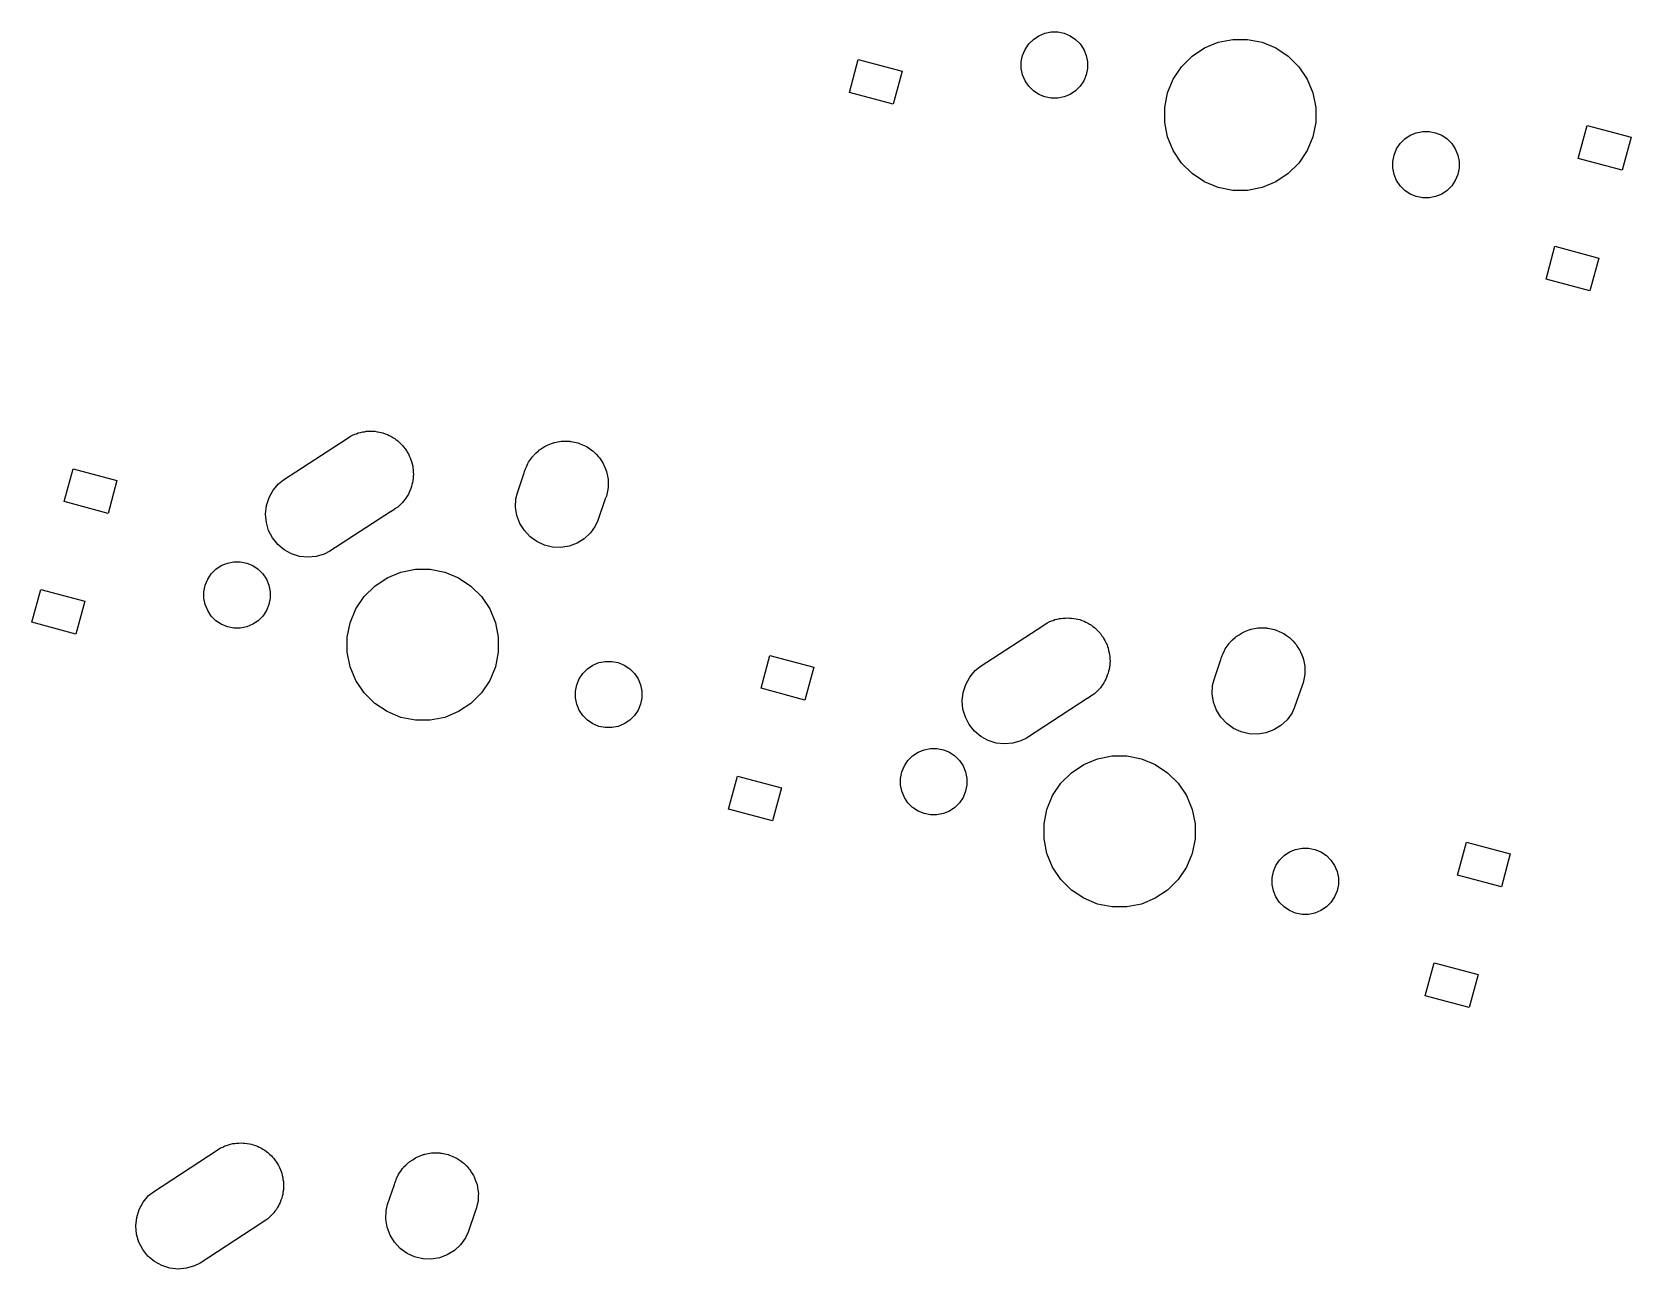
# Model space of a CAD drawing. Extents: x -26.1 to -7.5, y -7.6 to -2.3.
# Drawn here: x -16.996 to -15.333, y -6.092 to -4.806 of the extents above; entities that cross this region are included whole.
import ezdxf

# ---------------------------------------------------------------- set-up
doc = ezdxf.new("R2010")
doc.units = 0
doc.header["$MEASUREMENT"] = 0
doc.layers.add('BLACK', color=7, linetype='CONTINUOUS')

msp = doc.modelspace()

# ---------------------------------------------------------------- linework, layer by layer
at = {"layer": 'BLACK', "linetype": 'CONTINUOUS'}
for p, q in [((-15.963, -4.82395), (-15.9592, -4.8183)), ((-15.9592, -4.8183), (-15.9544, -4.81351)), ((-15.9544, -4.81351), (-15.9488, -4.80974)), ((-15.9488, -4.80974), (-15.9425, -4.80714)), ((-15.9425, -4.80714), (-15.9359, -4.80582)), ((-15.9359, -4.80582), (-15.9291, -4.80582)), ((-15.9291, -4.80582), (-15.9224, -4.80714)), ((-15.9224, -4.80714), (-15.9162, -4.80974)), ((-15.9162, -4.80974), (-15.9105, -4.81351)), ((-15.9105, -4.81351), (-15.9057, -4.8183)), ((-15.9057, -4.8183), (-15.902, -4.82395)), ((-15.7765, -4.82246), (-15.7622, -4.81654)), ((-15.7622, -4.81654), (-15.747, -4.81353)), ((-15.747, -4.81353), (-15.7316, -4.81353)), ((-15.7316, -4.81353), (-15.7164, -4.81654)), ((-15.7164, -4.81654), (-15.7021, -4.82246)), ((-16.1457, -4.86872), (-16.1366, -4.83449)), ((-16.1366, -4.83449), (-16.0909, -4.84672)), ((-15.9669, -4.83687), (-15.9656, -4.83022)), ((-15.9669, -4.84366), (-15.9669, -4.83687)), ((-15.9656, -4.83022), (-15.963, -4.82395)), ((-15.902, -4.82395), (-15.8994, -4.83022)), ((-15.8994, -4.83022), (-15.898, -4.83687)), ((-15.898, -4.83687), (-15.898, -4.84366)), ((-15.8003, -4.84199), (-15.7893, -4.83105)), ((-15.7893, -4.83105), (-15.7765, -4.82246)), ((-15.7021, -4.82246), (-15.6893, -4.83105)), ((-15.6893, -4.83105), (-15.6783, -4.84199)), ((-16.0909, -4.84672), (-16.1001, -4.88094)), ((-15.9656, -4.85031), (-15.9669, -4.84366)), ((-15.963, -4.85658), (-15.9656, -4.85031)), ((-15.8994, -4.85031), (-15.902, -4.85658)), ((-15.898, -4.84366), (-15.8994, -4.85031)), ((-15.8148, -4.86913), (-15.8089, -4.85484)), ((-15.8089, -4.85484), (-15.8003, -4.84199)), ((-15.6783, -4.84199), (-15.6697, -4.85484)), ((-15.6697, -4.85484), (-15.6638, -4.86913)), ((-16.1001, -4.88094), (-16.1457, -4.86872)), ((-15.9592, -4.86222), (-15.963, -4.85658)), ((-15.9544, -4.86702), (-15.9592, -4.86222)), ((-15.9488, -4.87079), (-15.9544, -4.86702)), ((-15.9425, -4.87339), (-15.9488, -4.87079)), ((-15.9162, -4.87079), (-15.9224, -4.87339)), ((-15.9105, -4.86702), (-15.9162, -4.87079)), ((-15.9057, -4.86222), (-15.9105, -4.86702)), ((-15.902, -4.85658), (-15.9057, -4.86222)), ((-15.8178, -4.8843), (-15.8148, -4.86913)), ((-15.6638, -4.86913), (-15.6608, -4.8843)), ((-15.9359, -4.87471), (-15.9425, -4.87339)), ((-15.9291, -4.87471), (-15.9359, -4.87471)), ((-15.9224, -4.87339), (-15.9291, -4.87471)), ((-15.8178, -4.89976), (-15.8178, -4.8843)), ((-15.6608, -4.8843), (-15.6608, -4.89976)), ((-15.8148, -4.91493), (-15.8178, -4.89976)), ((-15.6608, -4.89976), (-15.6638, -4.91493)), ((-15.3877, -4.93734), (-15.3785, -4.90311)), ((-15.3785, -4.90311), (-15.3329, -4.91534)), ((-15.8089, -4.92921), (-15.8148, -4.91493)), ((-15.6638, -4.91493), (-15.6697, -4.92921)), ((-15.5766, -4.92747), (-15.5729, -4.92183)), ((-15.5729, -4.92183), (-15.5681, -4.91703)), ((-15.5681, -4.91703), (-15.5624, -4.91326)), ((-15.5624, -4.91326), (-15.5562, -4.91067)), ((-15.5562, -4.91067), (-15.5495, -4.90934)), ((-15.5495, -4.90934), (-15.5427, -4.90934)), ((-15.5427, -4.90934), (-15.5361, -4.91067)), ((-15.5361, -4.91067), (-15.5298, -4.91326)), ((-15.5298, -4.91326), (-15.5242, -4.91703)), ((-15.5242, -4.91703), (-15.5194, -4.92183)), ((-15.5194, -4.92183), (-15.5156, -4.92747)), ((-15.3329, -4.91534), (-15.342, -4.94956)), ((-15.8003, -4.94207), (-15.8089, -4.92921)), ((-15.6697, -4.92921), (-15.6783, -4.94207)), ((-15.5806, -4.9404), (-15.5792, -4.93374)), ((-15.5792, -4.93374), (-15.5766, -4.92747)), ((-15.5156, -4.92747), (-15.513, -4.93374)), ((-15.513, -4.93374), (-15.5117, -4.9404)), ((-15.342, -4.94956), (-15.3877, -4.93734)), ((-15.7893, -4.953), (-15.8003, -4.94207)), ((-15.7765, -4.96159), (-15.7893, -4.953)), ((-15.6893, -4.953), (-15.7021, -4.96159)), ((-15.6783, -4.94207), (-15.6893, -4.953)), ((-15.5806, -4.94718), (-15.5806, -4.9404)), ((-15.5792, -4.95384), (-15.5806, -4.94718)), ((-15.5766, -4.96011), (-15.5792, -4.95384)), ((-15.513, -4.95384), (-15.5156, -4.96011)), ((-15.5117, -4.94718), (-15.513, -4.95384)), ((-15.5117, -4.9404), (-15.5117, -4.94718)), ((-15.7622, -4.96751), (-15.7765, -4.96159)), ((-15.747, -4.97053), (-15.7622, -4.96751)), ((-15.7316, -4.97053), (-15.747, -4.97053)), ((-15.7164, -4.96751), (-15.7316, -4.97053)), ((-15.7021, -4.96159), (-15.7164, -4.96751)), ((-15.5729, -4.96575), (-15.5766, -4.96011)), ((-15.5681, -4.97055), (-15.5729, -4.96575)), ((-15.5624, -4.97432), (-15.5681, -4.97055)), ((-15.5242, -4.97055), (-15.5298, -4.97432)), ((-15.5194, -4.96575), (-15.5242, -4.97055)), ((-15.5156, -4.96011), (-15.5194, -4.96575)), ((-15.5562, -4.97692), (-15.5624, -4.97432)), ((-15.5495, -4.97824), (-15.5562, -4.97692)), ((-15.5427, -4.97824), (-15.5495, -4.97824)), ((-15.5361, -4.97692), (-15.5427, -4.97824)), ((-15.5298, -4.97432), (-15.5361, -4.97692)), ((-15.4213, -5.06283), (-15.4121, -5.02861)), ((-15.4121, -5.02861), (-15.3665, -5.04083)), ((-15.3665, -5.04083), (-15.3757, -5.07506)), ((-15.3757, -5.07506), (-15.4213, -5.06283)), ((-16.6498, -5.22141), (-16.6479, -5.22103)), ((-16.6479, -5.22103), (-16.6455, -5.22103)), ((-16.6455, -5.22103), (-16.6431, -5.22082)), ((-16.6431, -5.22082), (-16.6411, -5.22103)), ((-16.6411, -5.22103), (-16.6392, -5.22103)), ((-16.6392, -5.22103), (-16.6368, -5.22151)), ((-16.7343, -5.27158), (-16.668, -5.22836)), ((-16.668, -5.22836), (-16.6646, -5.22607)), ((-16.6646, -5.22607), (-16.6623, -5.22514)), ((-16.6623, -5.22514), (-16.6601, -5.22402)), ((-16.6601, -5.22402), (-16.6583, -5.22348)), ((-16.6583, -5.22348), (-16.6565, -5.22274)), ((-16.6565, -5.22274), (-16.6541, -5.22226)), ((-16.6541, -5.22226), (-16.6518, -5.22158)), ((-16.6518, -5.22158), (-16.6498, -5.22141)), ((-16.6368, -5.22151), (-16.6344, -5.22178)), ((-16.6344, -5.22178), (-16.6326, -5.22236)), ((-16.6326, -5.22236), (-16.6307, -5.22274)), ((-16.6307, -5.22274), (-16.6284, -5.22367)), ((-16.6284, -5.22367), (-16.6261, -5.2244)), ((-16.6261, -5.2244), (-16.6244, -5.22533)), ((-16.6244, -5.22533), (-16.6226, -5.22607)), ((-16.6226, -5.22607), (-16.6206, -5.22743)), ((-16.6206, -5.22743), (-16.6184, -5.2286)), ((-16.6184, -5.2286), (-16.6169, -5.22985)), ((-16.6169, -5.22985), (-16.6153, -5.23092)), ((-16.6153, -5.23092), (-16.6136, -5.23265)), ((-16.6136, -5.23265), (-16.6117, -5.23421)), ((-16.6117, -5.23421), (-16.6105, -5.23572)), ((-16.6105, -5.23572), (-16.6092, -5.23709)), ((-16.6092, -5.23709), (-16.6078, -5.23912)), ((-16.4648, -5.23834), (-16.4619, -5.23636)), ((-16.4619, -5.23636), (-16.4611, -5.23605)), ((-16.4611, -5.23605), (-16.4605, -5.23563)), ((-16.4605, -5.23563), (-16.4571, -5.23438)), ((-16.4571, -5.23438), (-16.4538, -5.23302)), ((-16.4538, -5.23302), (-16.453, -5.23286)), ((-16.453, -5.23286), (-16.4523, -5.23258)), ((-16.4523, -5.23258), (-16.4488, -5.23201)), ((-16.4488, -5.23201), (-16.4453, -5.23132)), ((-16.4453, -5.23132), (-16.4445, -5.23132)), ((-16.4445, -5.23132), (-16.4437, -5.23119)), ((-16.4437, -5.23119), (-16.4401, -5.23132)), ((-16.4401, -5.23132), (-16.4365, -5.23132)), ((-16.4365, -5.23132), (-16.4358, -5.23148)), ((-16.4358, -5.23148), (-16.4349, -5.23151)), ((-16.4349, -5.23151), (-16.4315, -5.23233)), ((-16.4315, -5.23233), (-16.428, -5.23302)), ((-16.428, -5.23302), (-16.4272, -5.23333)), ((-16.4272, -5.23333), (-16.4265, -5.23352)), ((-16.4265, -5.23352), (-16.4232, -5.235)), ((-16.4232, -5.235), (-16.4199, -5.23636)), ((-16.4199, -5.23636), (-16.4193, -5.23681)), ((-16.4193, -5.23681), (-16.4185, -5.23714)), ((-16.4185, -5.23714), (-16.4156, -5.23923)), ((-16.6078, -5.23912), (-16.6063, -5.24102)), ((-16.6063, -5.24102), (-16.6054, -5.24274)), ((-16.6054, -5.24274), (-16.6043, -5.24435)), ((-16.6043, -5.24435), (-16.6034, -5.2466)), ((-16.6034, -5.2466), (-16.6023, -5.24876)), ((-16.6023, -5.24876), (-16.6017, -5.25062)), ((-16.6017, -5.25062), (-16.601, -5.25241)), ((-16.601, -5.25241), (-16.6005, -5.2548)), ((-16.4802, -5.25463), (-16.4797, -5.25396)), ((-16.4797, -5.25396), (-16.4794, -5.25323)), ((-16.4794, -5.25323), (-16.4773, -5.25034)), ((-16.4773, -5.25034), (-16.4753, -5.24738)), ((-16.4753, -5.24738), (-16.4747, -5.24681)), ((-16.4747, -5.24681), (-16.4743, -5.24615)), ((-16.4743, -5.24615), (-16.4717, -5.24373)), ((-16.4717, -5.24373), (-16.4691, -5.24121)), ((-16.4691, -5.24121), (-16.4685, -5.24076)), ((-16.4685, -5.24076), (-16.4679, -5.24021)), ((-16.4679, -5.24021), (-16.4648, -5.23834)), ((-16.4156, -5.23923), (-16.4127, -5.24121)), ((-16.4127, -5.24121), (-16.4121, -5.24178)), ((-16.4121, -5.24178), (-16.4114, -5.24225)), ((-16.4114, -5.24225), (-16.409, -5.24486)), ((-16.409, -5.24486), (-16.4065, -5.24738)), ((-16.4065, -5.24738), (-16.4061, -5.24805)), ((-16.4061, -5.24805), (-16.4055, -5.24864)), ((-16.4055, -5.24864), (-16.4036, -5.25167)), ((-16.4036, -5.25167), (-16.4017, -5.25463)), ((-16.9621, -5.29411), (-16.9529, -5.25988)), ((-16.9529, -5.25988), (-16.9073, -5.27211)), ((-16.6005, -5.2548), (-16.5998, -5.25714)), ((-16.5998, -5.25714), (-16.5997, -5.25907)), ((-16.5993, -5.26969), (-16.5998, -5.27208)), ((-16.5997, -5.25907), (-16.5993, -5.26096)), ((-16.5993, -5.26096), (-16.5993, -5.2634)), ((-16.5993, -5.2634), (-16.5991, -5.26583)), ((-16.5991, -5.26583), (-16.5993, -5.26775)), ((-16.5993, -5.26775), (-16.5993, -5.26969)), ((-16.4909, -5.28494), (-16.4838, -5.26405)), ((-16.4838, -5.26405), (-16.4835, -5.26269)), ((-16.4835, -5.26269), (-16.4824, -5.25993)), ((-16.4824, -5.25993), (-16.4821, -5.25917)), ((-16.4821, -5.25917), (-16.4815, -5.25792)), ((-16.4815, -5.25792), (-16.4802, -5.25463)), ((-16.4017, -5.25463), (-16.4013, -5.25538)), ((-16.4013, -5.25538), (-16.4009, -5.25606)), ((-16.4009, -5.25606), (-16.3997, -5.2594)), ((-16.3997, -5.2594), (-16.3983, -5.26269)), ((-16.3983, -5.26269), (-16.3982, -5.26348)), ((-16.3982, -5.26348), (-16.3979, -5.26424)), ((-16.3979, -5.26424), (-16.3973, -5.26775)), ((-16.3973, -5.26775), (-16.3966, -5.27125)), ((-16.9073, -5.27211), (-16.9164, -5.30634)), ((-16.7492, -5.29), (-16.745, -5.28235)), ((-16.745, -5.28235), (-16.7394, -5.27567)), ((-16.7394, -5.27567), (-16.7343, -5.27158)), ((-16.6043, -5.2863), (-16.6057, -5.28833)), ((-16.6036, -5.28452), (-16.6043, -5.2863)), ((-16.6027, -5.28282), (-16.6036, -5.28452)), ((-16.6019, -5.2805), (-16.6027, -5.28282)), ((-16.601, -5.27824), (-16.6019, -5.2805)), ((-16.6006, -5.27635), (-16.601, -5.27824)), ((-16.6, -5.2745), (-16.6006, -5.27635)), ((-16.5998, -5.27208), (-16.6, -5.2745)), ((-16.4924, -5.2913), (-16.4909, -5.28494)), ((-16.3976, -5.28504), (-16.3983, -5.28853)), ((-16.3968, -5.28157), (-16.3976, -5.28504)), ((-16.3966, -5.27997), (-16.3968, -5.28076)), ((-16.3968, -5.28076), (-16.3968, -5.28157)), ((-16.3966, -5.27125), (-16.3966, -5.27205)), ((-16.3966, -5.27205), (-16.3965, -5.27285)), ((-16.3965, -5.27285), (-16.3966, -5.27641)), ((-16.3966, -5.27641), (-16.3966, -5.27997)), ((-16.9164, -5.30634), (-16.9621, -5.29411)), ((-16.7528, -5.30699), (-16.7518, -5.29832)), ((-16.7518, -5.29832), (-16.7492, -5.29)), ((-16.6192, -5.3023), (-16.6226, -5.30458)), ((-16.6176, -5.30124), (-16.6192, -5.3023)), ((-16.6174, -5.30108), (-16.6176, -5.30124)), ((-16.6153, -5.29973), (-16.6174, -5.30108)), ((-16.614, -5.29836), (-16.6153, -5.29973)), ((-16.6125, -5.29715), (-16.614, -5.29836)), ((-16.6109, -5.29528), (-16.6125, -5.29715)), ((-16.6092, -5.29356), (-16.6109, -5.29528)), ((-16.6081, -5.29195), (-16.6092, -5.29356)), ((-16.6069, -5.29047), (-16.6081, -5.29195)), ((-16.6057, -5.28833), (-16.6069, -5.29047)), ((-16.4928, -5.30002), (-16.4924, -5.2913)), ((-16.4914, -5.30863), (-16.4928, -5.30002)), ((-16.3995, -5.29129), (-16.4072, -5.3137)), ((-16.3983, -5.28853), (-16.3995, -5.29129)), ((-16.752, -5.31568), (-16.7528, -5.30699)), ((-16.7496, -5.32406), (-16.752, -5.31568)), ((-16.6228, -5.30467), (-16.6859, -5.34579)), ((-16.6226, -5.30458), (-16.6228, -5.30467)), ((-16.4883, -5.31681), (-16.4914, -5.30863)), ((-16.4837, -5.32423), (-16.4883, -5.31681)), ((-16.4099, -5.31964), (-16.415, -5.32672)), ((-16.4072, -5.3137), (-16.4099, -5.31964)), ((-16.7456, -5.3318), (-16.7496, -5.32406)), ((-16.7401, -5.33861), (-16.7456, -5.3318)), ((-16.4778, -5.33062), (-16.4837, -5.32423)), ((-16.4707, -5.33573), (-16.4778, -5.33062)), ((-16.4628, -5.33935), (-16.4707, -5.33573)), ((-16.4288, -5.33724), (-16.437, -5.34029)), ((-16.4214, -5.33266), (-16.4288, -5.33724)), ((-16.415, -5.32672), (-16.4214, -5.33266)), ((-16.7334, -5.34422), (-16.7401, -5.33861)), ((-16.7258, -5.34842), (-16.7334, -5.34422)), ((-16.7174, -5.35105), (-16.7258, -5.34842)), ((-16.7088, -5.352), (-16.7174, -5.35105)), ((-16.7001, -5.35124), (-16.7088, -5.352)), ((-16.6917, -5.34881), (-16.7001, -5.35124)), ((-16.6859, -5.34579), (-16.6917, -5.34881)), ((-16.4543, -5.34136), (-16.4628, -5.33935)), ((-16.4456, -5.34168), (-16.4543, -5.34136)), ((-16.437, -5.34029), (-16.4456, -5.34168)), ((-16.813, -5.37483), (-16.8092, -5.36919)), ((-16.8092, -5.36919), (-16.8044, -5.36439)), ((-16.8044, -5.36439), (-16.7988, -5.36062)), ((-16.7988, -5.36062), (-16.7925, -5.35802)), ((-16.7925, -5.35802), (-16.7858, -5.3567)), ((-16.7858, -5.3567), (-16.7791, -5.3567)), ((-16.7791, -5.3567), (-16.7724, -5.35802)), ((-16.7724, -5.35802), (-16.7661, -5.36062)), ((-16.7661, -5.36062), (-16.7605, -5.36439)), ((-16.7605, -5.36439), (-16.7557, -5.36919)), ((-16.7557, -5.36919), (-16.7519, -5.37483)), ((-16.6264, -5.37335), (-16.6122, -5.36743)), ((-16.6122, -5.36743), (-16.597, -5.36441)), ((-16.597, -5.36441), (-16.5815, -5.36441)), ((-16.5815, -5.36441), (-16.5664, -5.36743)), ((-16.5664, -5.36743), (-16.5521, -5.37335)), ((-16.9957, -5.4196), (-16.9865, -5.38538)), ((-16.9865, -5.38538), (-16.9409, -5.3976)), ((-16.8169, -5.38776), (-16.8156, -5.3811)), ((-16.8156, -5.3811), (-16.813, -5.37483)), ((-16.7519, -5.37483), (-16.7493, -5.3811)), ((-16.7493, -5.3811), (-16.748, -5.38776)), ((-16.6502, -5.39287), (-16.6393, -5.38194)), ((-16.6393, -5.38194), (-16.6264, -5.37335)), ((-16.5521, -5.37335), (-16.5392, -5.38194)), ((-16.5392, -5.38194), (-16.5283, -5.39287)), ((-16.9409, -5.3976), (-16.9501, -5.43183)), ((-16.8169, -5.39454), (-16.8169, -5.38776)), ((-16.8156, -5.4012), (-16.8169, -5.39454)), ((-16.813, -5.40747), (-16.8156, -5.4012)), ((-16.7493, -5.4012), (-16.7519, -5.40747)), ((-16.748, -5.39454), (-16.7493, -5.4012)), ((-16.748, -5.38776), (-16.748, -5.39454)), ((-16.6588, -5.40573), (-16.6502, -5.39287)), ((-16.5283, -5.39287), (-16.5197, -5.40573)), ((-16.9501, -5.43183), (-16.9957, -5.4196)), ((-16.8092, -5.41311), (-16.813, -5.40747)), ((-16.8044, -5.41791), (-16.8092, -5.41311)), ((-16.7988, -5.42168), (-16.8044, -5.41791)), ((-16.7605, -5.41791), (-16.7661, -5.42168)), ((-16.7557, -5.41311), (-16.7605, -5.41791)), ((-16.7519, -5.40747), (-16.7557, -5.41311)), ((-16.6678, -5.43518), (-16.6647, -5.42002)), ((-16.6647, -5.42002), (-16.6588, -5.40573)), ((-16.5197, -5.40573), (-16.5138, -5.42002)), ((-16.5138, -5.42002), (-16.5108, -5.43518)), ((-15.9435, -5.42247), (-15.9401, -5.42019)), ((-15.9401, -5.42019), (-15.9379, -5.41926)), ((-15.9379, -5.41926), (-15.9357, -5.41813)), ((-15.9357, -5.41813), (-15.9338, -5.41759)), ((-15.9338, -5.41759), (-15.932, -5.41685)), ((-15.932, -5.41685), (-15.9297, -5.41637)), ((-15.9297, -5.41637), (-15.9273, -5.41569)), ((-15.9273, -5.41569), (-15.9254, -5.41553)), ((-15.9254, -5.41553), (-15.9235, -5.41515)), ((-15.9235, -5.41515), (-15.9211, -5.41515)), ((-15.9211, -5.41515), (-15.9186, -5.41494)), ((-15.9186, -5.41494), (-15.9167, -5.41515)), ((-15.9167, -5.41515), (-15.9148, -5.41515)), ((-15.9148, -5.41515), (-15.9124, -5.41562)), ((-15.9124, -5.41562), (-15.91, -5.41589)), ((-15.91, -5.41589), (-15.9081, -5.41647)), ((-15.9081, -5.41647), (-15.9062, -5.41685)), ((-15.9062, -5.41685), (-15.904, -5.41778)), ((-15.904, -5.41778), (-15.9016, -5.41852)), ((-15.9016, -5.41852), (-15.8999, -5.41945)), ((-15.8999, -5.41945), (-15.8981, -5.42019)), ((-15.8981, -5.42019), (-15.8961, -5.42154)), ((-16.7925, -5.42427), (-16.7988, -5.42168)), ((-16.7858, -5.4256), (-16.7925, -5.42427)), ((-16.7791, -5.4256), (-16.7858, -5.4256)), ((-16.7724, -5.42427), (-16.7791, -5.4256)), ((-16.7661, -5.42168), (-16.7724, -5.42427)), ((-16.6678, -5.45065), (-16.6678, -5.43518)), ((-16.5108, -5.43518), (-16.5108, -5.45065)), ((-16.0098, -5.4657), (-15.9435, -5.42247)), ((-15.8961, -5.42154), (-15.894, -5.42272)), ((-15.894, -5.42272), (-15.8925, -5.42396)), ((-15.8925, -5.42396), (-15.8909, -5.42504)), ((-15.8909, -5.42504), (-15.8892, -5.42676)), ((-15.8892, -5.42676), (-15.8873, -5.42833)), ((-15.8873, -5.42833), (-15.8861, -5.42984)), ((-15.8861, -5.42984), (-15.8847, -5.43121)), ((-15.8847, -5.43121), (-15.8834, -5.43323)), ((-15.8834, -5.43323), (-15.8818, -5.43513)), ((-15.8818, -5.43513), (-15.881, -5.43685)), ((-15.881, -5.43685), (-15.8799, -5.43846)), ((-15.7472, -5.43784), (-15.7447, -5.43532)), ((-15.7447, -5.43532), (-15.744, -5.43487)), ((-15.744, -5.43487), (-15.7434, -5.43432)), ((-15.7434, -5.43432), (-15.7404, -5.43245)), ((-15.7404, -5.43245), (-15.7374, -5.43047)), ((-15.7374, -5.43047), (-15.7367, -5.43017)), ((-15.7367, -5.43017), (-15.736, -5.42974)), ((-15.736, -5.42974), (-15.7327, -5.4285)), ((-15.7327, -5.4285), (-15.7294, -5.42714)), ((-15.7294, -5.42714), (-15.7286, -5.42698)), ((-15.7286, -5.42698), (-15.7278, -5.4267)), ((-15.7278, -5.4267), (-15.7243, -5.42613)), ((-15.7243, -5.42613), (-15.7208, -5.42543)), ((-15.7208, -5.42543), (-15.72, -5.42543)), ((-15.72, -5.42543), (-15.7192, -5.4253)), ((-15.7192, -5.4253), (-15.7157, -5.42543)), ((-15.7157, -5.42543), (-15.7121, -5.42543)), ((-15.7121, -5.42543), (-15.7113, -5.42559)), ((-15.7113, -5.42559), (-15.7105, -5.42562)), ((-15.7105, -5.42562), (-15.707, -5.42644)), ((-15.707, -5.42644), (-15.7035, -5.42714)), ((-15.7035, -5.42714), (-15.7028, -5.42744)), ((-15.7028, -5.42744), (-15.702, -5.42763)), ((-15.702, -5.42763), (-15.6988, -5.42911)), ((-15.6988, -5.42911), (-15.6955, -5.43047)), ((-15.6955, -5.43047), (-15.6948, -5.43092)), ((-15.6948, -5.43092), (-15.6941, -5.43126)), ((-15.6941, -5.43126), (-15.6912, -5.43334)), ((-15.6912, -5.43334), (-15.6882, -5.43532)), ((-15.6882, -5.43532), (-15.6877, -5.43589)), ((-15.6877, -5.43589), (-15.687, -5.43636)), ((-15.687, -5.43636), (-15.6846, -5.43897)), ((-16.6647, -5.46581), (-16.6678, -5.45065)), ((-16.5108, -5.45065), (-16.5138, -5.46581)), ((-15.8799, -5.43846), (-15.8789, -5.44071)), ((-15.8789, -5.44071), (-15.8778, -5.44288)), ((-15.8778, -5.44288), (-15.8773, -5.44473)), ((-15.8773, -5.44473), (-15.8765, -5.44652)), ((-15.8765, -5.44652), (-15.8761, -5.44891)), ((-15.8761, -5.44891), (-15.8754, -5.45125)), ((-15.8754, -5.45125), (-15.8752, -5.45318)), ((-15.8752, -5.45318), (-15.8748, -5.45508)), ((-15.7579, -5.45404), (-15.7576, -5.45329)), ((-15.7576, -5.45329), (-15.7571, -5.45204)), ((-15.7571, -5.45204), (-15.7557, -5.44874)), ((-15.7557, -5.44874), (-15.7553, -5.44807)), ((-15.7553, -5.44807), (-15.7549, -5.44734)), ((-15.7549, -5.44734), (-15.7528, -5.44445)), ((-15.7528, -5.44445), (-15.7509, -5.44149)), ((-15.7509, -5.44149), (-15.7503, -5.44092)), ((-15.7503, -5.44092), (-15.7498, -5.44027)), ((-15.7498, -5.44027), (-15.7472, -5.43784)), ((-15.6846, -5.43897), (-15.6821, -5.44149)), ((-15.6821, -5.44149), (-15.6816, -5.44216)), ((-15.6816, -5.44216), (-15.6811, -5.44275)), ((-15.6811, -5.44275), (-15.6792, -5.44578)), ((-15.6792, -5.44578), (-15.6772, -5.44874)), ((-15.6772, -5.44874), (-15.6769, -5.44949)), ((-15.6769, -5.44949), (-15.6765, -5.45018)), ((-15.6765, -5.45018), (-15.6752, -5.45351)), ((-15.6752, -5.45351), (-15.6739, -5.45681)), ((-16.6588, -5.4801), (-16.6647, -5.46581)), ((-16.5138, -5.46581), (-16.5197, -5.4801)), ((-16.4228, -5.47272), (-16.418, -5.46792)), ((-16.418, -5.46792), (-16.4124, -5.46415)), ((-16.4124, -5.46415), (-16.4061, -5.46155)), ((-16.4061, -5.46155), (-16.3995, -5.46023)), ((-16.3995, -5.46023), (-16.3927, -5.46023)), ((-16.3927, -5.46023), (-16.386, -5.46155)), ((-16.386, -5.46155), (-16.3798, -5.46415)), ((-16.3798, -5.46415), (-16.3741, -5.46792)), ((-16.3741, -5.46792), (-16.3693, -5.47272)), ((-16.2376, -5.48822), (-16.2285, -5.454)), ((-16.2285, -5.454), (-16.1828, -5.46622)), ((-16.1828, -5.46622), (-16.192, -5.50045)), ((-16.0205, -5.47647), (-16.0149, -5.46979)), ((-16.0149, -5.46979), (-16.0098, -5.4657)), ((-15.8762, -5.47046), (-15.8765, -5.47236)), ((-15.8756, -5.46862), (-15.8762, -5.47046)), ((-15.8753, -5.46619), (-15.8756, -5.46862)), ((-15.8748, -5.4638), (-15.8753, -5.46619)), ((-15.8748, -5.45508), (-15.8748, -5.45752)), ((-15.8748, -5.45752), (-15.8746, -5.45994)), ((-15.8746, -5.45994), (-15.8748, -5.46187)), ((-15.8748, -5.46187), (-15.8748, -5.4638)), ((-15.7665, -5.47905), (-15.7593, -5.45816)), ((-15.7593, -5.45816), (-15.759, -5.45681)), ((-15.759, -5.45681), (-15.7579, -5.45404)), ((-15.6739, -5.45681), (-15.6737, -5.4576)), ((-15.6737, -5.4576), (-15.6734, -5.45835)), ((-15.6734, -5.45835), (-15.6729, -5.46187)), ((-15.6729, -5.46187), (-15.6722, -5.46536)), ((-15.6722, -5.46536), (-15.6722, -5.46617)), ((-15.6722, -5.46617), (-15.672, -5.46697)), ((-15.672, -5.46697), (-15.6722, -5.47052)), ((-15.6722, -5.47052), (-15.6722, -5.47409)), ((-16.6502, -5.49295), (-16.6588, -5.4801)), ((-16.5197, -5.4801), (-16.5283, -5.49295)), ((-16.4305, -5.49128), (-16.4292, -5.48463)), ((-16.4292, -5.48463), (-16.4266, -5.47836)), ((-16.4266, -5.47836), (-16.4228, -5.47272)), ((-16.3693, -5.47272), (-16.3655, -5.47836)), ((-16.3655, -5.47836), (-16.363, -5.48463)), ((-16.363, -5.48463), (-16.3616, -5.49128)), ((-16.0274, -5.49243), (-16.0247, -5.48412)), ((-16.0247, -5.48412), (-16.0205, -5.47647)), ((-15.8837, -5.48607), (-15.8847, -5.48767)), ((-15.8824, -5.48458), (-15.8837, -5.48607)), ((-15.8812, -5.48245), (-15.8824, -5.48458)), ((-15.8799, -5.48042), (-15.8812, -5.48245)), ((-15.8791, -5.47863), (-15.8799, -5.48042)), ((-15.8782, -5.47694), (-15.8791, -5.47863)), ((-15.8775, -5.47461), (-15.8782, -5.47694)), ((-15.8765, -5.47236), (-15.8775, -5.47461)), ((-15.7683, -5.49413), (-15.768, -5.48541)), ((-15.768, -5.48541), (-15.7665, -5.47905)), ((-15.675, -5.4854), (-15.6827, -5.50781)), ((-15.6739, -5.48264), (-15.675, -5.4854)), ((-15.6732, -5.47915), (-15.6739, -5.48264)), ((-15.6724, -5.47568), (-15.6732, -5.47915)), ((-15.6723, -5.47488), (-15.6724, -5.47568)), ((-15.6722, -5.47409), (-15.6723, -5.47488)), ((-16.6393, -5.50389), (-16.6502, -5.49295)), ((-16.5283, -5.49295), (-16.5392, -5.50389)), ((-16.4305, -5.49807), (-16.4305, -5.49128)), ((-16.4292, -5.50473), (-16.4305, -5.49807)), ((-16.3616, -5.49807), (-16.363, -5.50473)), ((-16.3616, -5.49128), (-16.3616, -5.49807)), ((-16.192, -5.50045), (-16.2376, -5.48822)), ((-16.0283, -5.50111), (-16.0274, -5.49243)), ((-16.0276, -5.5098), (-16.0283, -5.50111)), ((-15.8984, -5.49879), (-15.9615, -5.5399)), ((-15.8981, -5.49869), (-15.8984, -5.49879)), ((-15.8947, -5.49641), (-15.8981, -5.49869)), ((-15.8931, -5.49535), (-15.8947, -5.49641)), ((-15.8929, -5.4952), (-15.8931, -5.49535)), ((-15.8909, -5.49384), (-15.8929, -5.4952)), ((-15.8895, -5.49248), (-15.8909, -5.49384)), ((-15.888, -5.49126), (-15.8895, -5.49248)), ((-15.8864, -5.4894), (-15.888, -5.49126)), ((-15.8847, -5.48767), (-15.8864, -5.4894)), ((-15.7669, -5.50275), (-15.7683, -5.49413)), ((-15.7639, -5.51092), (-15.7669, -5.50275)), ((-16.6264, -5.51248), (-16.6393, -5.50389)), ((-16.6122, -5.5184), (-16.6264, -5.51248)), ((-16.597, -5.52141), (-16.6122, -5.5184)), ((-16.5664, -5.5184), (-16.5815, -5.52141)), ((-16.5521, -5.51248), (-16.5664, -5.5184)), ((-16.5392, -5.50389), (-16.5521, -5.51248)), ((-16.4266, -5.511), (-16.4292, -5.50473)), ((-16.4228, -5.51664), (-16.4266, -5.511)), ((-16.418, -5.52144), (-16.4228, -5.51664)), ((-16.3693, -5.51664), (-16.3741, -5.52144)), ((-16.3655, -5.511), (-16.3693, -5.51664)), ((-16.363, -5.50473), (-16.3655, -5.511)), ((-16.0251, -5.51818), (-16.0276, -5.5098)), ((-16.0211, -5.52592), (-16.0251, -5.51818)), ((-15.7593, -5.51835), (-15.7639, -5.51092)), ((-15.7533, -5.52473), (-15.7593, -5.51835)), ((-15.6854, -5.51376), (-15.6905, -5.52083)), ((-15.6827, -5.50781), (-15.6854, -5.51376)), ((-16.5815, -5.52141), (-16.597, -5.52141)), ((-16.4124, -5.52521), (-16.418, -5.52144)), ((-16.4061, -5.5278), (-16.4124, -5.52521)), ((-16.3995, -5.52913), (-16.4061, -5.5278)), ((-16.3927, -5.52913), (-16.3995, -5.52913)), ((-16.386, -5.5278), (-16.3927, -5.52913)), ((-16.3798, -5.52521), (-16.386, -5.5278)), ((-16.3741, -5.52144), (-16.3798, -5.52521)), ((-16.0156, -5.53272), (-16.0211, -5.52592)), ((-16.009, -5.53833), (-16.0156, -5.53272)), ((-15.7463, -5.52984), (-15.7533, -5.52473)), ((-15.7383, -5.53347), (-15.7463, -5.52984)), ((-15.7299, -5.53548), (-15.7383, -5.53347)), ((-15.7211, -5.53579), (-15.7299, -5.53548)), ((-15.7125, -5.5344), (-15.7211, -5.53579)), ((-15.7043, -5.53136), (-15.7125, -5.5344)), ((-15.6969, -5.52677), (-15.7043, -5.53136)), ((-15.6905, -5.52083), (-15.6969, -5.52677)), ((-16.0743, -5.55474), (-16.0681, -5.55214)), ((-16.0681, -5.55214), (-16.0614, -5.55082)), ((-16.0614, -5.55082), (-16.0546, -5.55082)), ((-16.0546, -5.55082), (-16.048, -5.55214)), ((-16.048, -5.55214), (-16.0417, -5.55474)), ((-16.0013, -5.54253), (-16.009, -5.53833)), ((-15.993, -5.54516), (-16.0013, -5.54253)), ((-15.9843, -5.54612), (-15.993, -5.54516)), ((-15.9756, -5.54536), (-15.9843, -5.54612)), ((-15.9673, -5.54292), (-15.9756, -5.54536)), ((-15.9615, -5.5399), (-15.9673, -5.54292)), ((-16.0911, -5.57522), (-16.0885, -5.56895)), ((-16.0885, -5.56895), (-16.0848, -5.5633)), ((-16.0848, -5.5633), (-16.08, -5.55851)), ((-16.08, -5.55851), (-16.0743, -5.55474)), ((-16.0417, -5.55474), (-16.036, -5.55851)), ((-16.036, -5.55851), (-16.0312, -5.5633)), ((-16.0312, -5.5633), (-16.0275, -5.56895)), ((-16.0275, -5.56895), (-16.0249, -5.57522)), ((-15.9149, -5.57605), (-15.902, -5.56746)), ((-15.902, -5.56746), (-15.8877, -5.56154)), ((-15.8877, -5.56154), (-15.8725, -5.55853)), ((-15.8725, -5.55853), (-15.8571, -5.55853)), ((-15.8571, -5.55853), (-15.8419, -5.56154)), ((-15.8419, -5.56154), (-15.8276, -5.56746)), ((-15.8276, -5.56746), (-15.8148, -5.57605)), ((-16.2713, -5.61372), (-16.2621, -5.57949)), ((-16.2621, -5.57949), (-16.2164, -5.59172)), ((-16.0925, -5.58187), (-16.0911, -5.57522)), ((-16.0925, -5.58866), (-16.0925, -5.58187)), ((-16.0249, -5.57522), (-16.0236, -5.58187)), ((-16.0236, -5.58187), (-16.0236, -5.58866)), ((-15.9344, -5.59984), (-15.9258, -5.58699)), ((-15.9258, -5.58699), (-15.9149, -5.57605)), ((-15.8148, -5.57605), (-15.8038, -5.58699)), ((-15.8038, -5.58699), (-15.7953, -5.59984)), ((-16.2164, -5.59172), (-16.2256, -5.62594)), ((-16.0911, -5.59531), (-16.0925, -5.58866)), ((-16.0885, -5.60158), (-16.0911, -5.59531)), ((-16.0848, -5.60722), (-16.0885, -5.60158)), ((-16.0275, -5.60158), (-16.0312, -5.60722)), ((-16.0249, -5.59531), (-16.0275, -5.60158)), ((-16.0236, -5.58866), (-16.0249, -5.59531)), ((-15.9403, -5.61413), (-15.9344, -5.59984)), ((-15.7953, -5.59984), (-15.7893, -5.61413)), ((-16.2256, -5.62594), (-16.2713, -5.61372)), ((-16.08, -5.61202), (-16.0848, -5.60722)), ((-16.0743, -5.61579), (-16.08, -5.61202)), ((-16.0681, -5.61839), (-16.0743, -5.61579)), ((-16.0614, -5.61971), (-16.0681, -5.61839)), ((-16.0546, -5.61971), (-16.0614, -5.61971)), ((-16.048, -5.61839), (-16.0546, -5.61971)), ((-16.0417, -5.61579), (-16.048, -5.61839)), ((-16.036, -5.61202), (-16.0417, -5.61579)), ((-16.0312, -5.60722), (-16.036, -5.61202)), ((-15.9433, -5.6293), (-15.9403, -5.61413)), ((-15.7893, -5.61413), (-15.7863, -5.6293)), ((-15.9433, -5.64476), (-15.9433, -5.6293)), ((-15.7863, -5.6293), (-15.7863, -5.64476)), ((-15.9403, -5.65993), (-15.9433, -5.64476)), ((-15.7863, -5.64476), (-15.7893, -5.65993)), ((-15.5132, -5.68234), (-15.504, -5.64811)), ((-15.504, -5.64811), (-15.4584, -5.66034)), ((-15.9344, -5.67421), (-15.9403, -5.65993)), ((-15.7893, -5.65993), (-15.7953, -5.67421)), ((-15.7022, -5.67247), (-15.6984, -5.66683)), ((-15.6984, -5.66683), (-15.6936, -5.66203)), ((-15.6936, -5.66203), (-15.6879, -5.65826)), ((-15.6879, -5.65826), (-15.6817, -5.65567)), ((-15.6817, -5.65567), (-15.675, -5.65434)), ((-15.675, -5.65434), (-15.6682, -5.65434)), ((-15.6682, -5.65434), (-15.6616, -5.65567)), ((-15.6616, -5.65567), (-15.6553, -5.65826)), ((-15.6553, -5.65826), (-15.6497, -5.66203)), ((-15.6497, -5.66203), (-15.6449, -5.66683)), ((-15.6449, -5.66683), (-15.6411, -5.67247)), ((-15.4584, -5.66034), (-15.4675, -5.69456)), ((-15.9258, -5.68707), (-15.9344, -5.67421)), ((-15.7953, -5.67421), (-15.8038, -5.68707)), ((-15.7061, -5.6854), (-15.7048, -5.67874)), ((-15.7061, -5.69218), (-15.7061, -5.6854)), ((-15.7048, -5.67874), (-15.7022, -5.67247)), ((-15.6411, -5.67247), (-15.6385, -5.67874)), ((-15.6385, -5.67874), (-15.6372, -5.6854)), ((-15.6372, -5.6854), (-15.6372, -5.69218)), ((-15.4675, -5.69456), (-15.5132, -5.68234)), ((-15.9149, -5.698), (-15.9258, -5.68707)), ((-15.902, -5.70659), (-15.9149, -5.698)), ((-15.8148, -5.698), (-15.8276, -5.70659)), ((-15.8038, -5.68707), (-15.8148, -5.698)), ((-15.7048, -5.69884), (-15.7061, -5.69218)), ((-15.7022, -5.70511), (-15.7048, -5.69884)), ((-15.6385, -5.69884), (-15.6411, -5.70511)), ((-15.6372, -5.69218), (-15.6385, -5.69884)), ((-15.8877, -5.71251), (-15.902, -5.70659)), ((-15.8725, -5.71553), (-15.8877, -5.71251)), ((-15.8571, -5.71553), (-15.8725, -5.71553)), ((-15.8419, -5.71251), (-15.8571, -5.71553)), ((-15.8276, -5.70659), (-15.8419, -5.71251)), ((-15.6984, -5.71075), (-15.7022, -5.70511)), ((-15.6936, -5.71555), (-15.6984, -5.71075)), ((-15.6879, -5.71932), (-15.6936, -5.71555)), ((-15.6817, -5.72192), (-15.6879, -5.71932)), ((-15.6553, -5.71932), (-15.6616, -5.72192)), ((-15.6497, -5.71555), (-15.6553, -5.71932)), ((-15.6449, -5.71075), (-15.6497, -5.71555)), ((-15.6411, -5.70511), (-15.6449, -5.71075)), ((-15.675, -5.72324), (-15.6817, -5.72192)), ((-15.6682, -5.72324), (-15.675, -5.72324)), ((-15.6616, -5.72192), (-15.6682, -5.72324)), ((-15.5468, -5.80783), (-15.5376, -5.77361)), ((-15.5376, -5.77361), (-15.492, -5.78583)), ((-15.492, -5.78583), (-15.5012, -5.82006)), ((-15.5012, -5.82006), (-15.5468, -5.80783)), ((-16.8693, -6.01158), (-16.803, -5.96836)), ((-16.803, -5.96836), (-16.7996, -5.96607)), ((-16.7996, -5.96607), (-16.7973, -5.96514)), ((-16.7973, -5.96514), (-16.7951, -5.96402)), ((-16.7951, -5.96402), (-16.7933, -5.96348)), ((-16.7933, -5.96348), (-16.7915, -5.96274)), ((-16.7915, -5.96274), (-16.7891, -5.96226)), ((-16.7891, -5.96226), (-16.7868, -5.96158)), ((-16.7868, -5.96158), (-16.7848, -5.96141)), ((-16.7848, -5.96141), (-16.7829, -5.96103)), ((-16.7829, -5.96103), (-16.7805, -5.96103)), ((-16.7805, -5.96103), (-16.7781, -5.96082)), ((-16.7781, -5.96082), (-16.7761, -5.96103)), ((-16.7761, -5.96103), (-16.7742, -5.96103)), ((-16.7742, -5.96103), (-16.7718, -5.96151)), ((-16.7718, -5.96151), (-16.7694, -5.96178)), ((-16.7694, -5.96178), (-16.7676, -5.96236)), ((-16.7676, -5.96236), (-16.7657, -5.96274)), ((-16.7657, -5.96274), (-16.7634, -5.96367)), ((-16.7634, -5.96367), (-16.7611, -5.9644)), ((-16.7611, -5.9644), (-16.7594, -5.96533)), ((-16.7594, -5.96533), (-16.7576, -5.96607)), ((-16.7576, -5.96607), (-16.7556, -5.96743)), ((-16.7556, -5.96743), (-16.7534, -5.9686)), ((-16.7534, -5.9686), (-16.7519, -5.96985)), ((-16.7519, -5.96985), (-16.7503, -5.97092)), ((-16.7503, -5.97092), (-16.7486, -5.97265)), ((-16.7486, -5.97265), (-16.7467, -5.97421)), ((-16.7467, -5.97421), (-16.7455, -5.97572)), ((-16.7455, -5.97572), (-16.7442, -5.97709)), ((-16.7442, -5.97709), (-16.7428, -5.97912)), ((-16.7428, -5.97912), (-16.7413, -5.98102)), ((-16.7413, -5.98102), (-16.7404, -5.98274)), ((-16.7404, -5.98274), (-16.7393, -5.98435)), ((-16.7393, -5.98435), (-16.7384, -5.9866)), ((-16.6093, -5.98615), (-16.6067, -5.98373)), ((-16.6067, -5.98373), (-16.6041, -5.98121)), ((-16.6041, -5.98121), (-16.6035, -5.98076)), ((-16.6035, -5.98076), (-16.6029, -5.98021)), ((-16.6029, -5.98021), (-16.5998, -5.97834)), ((-16.5998, -5.97834), (-16.5969, -5.97636)), ((-16.5969, -5.97636), (-16.5961, -5.97605)), ((-16.5961, -5.97605), (-16.5955, -5.97563)), ((-16.5955, -5.97563), (-16.5921, -5.97438)), ((-16.5921, -5.97438), (-16.5888, -5.97302)), ((-16.5888, -5.97302), (-16.588, -5.97286)), ((-16.588, -5.97286), (-16.5873, -5.97258)), ((-16.5873, -5.97258), (-16.5838, -5.97201)), ((-16.5838, -5.97201), (-16.5803, -5.97132)), ((-16.5803, -5.97132), (-16.5795, -5.97132)), ((-16.5795, -5.97132), (-16.5787, -5.97119)), ((-16.5787, -5.97119), (-16.5751, -5.97132)), ((-16.5751, -5.97132), (-16.5715, -5.97132)), ((-16.5715, -5.97132), (-16.5708, -5.97148)), ((-16.5708, -5.97148), (-16.5699, -5.97151)), ((-16.5699, -5.97151), (-16.5665, -5.97233)), ((-16.5665, -5.97233), (-16.563, -5.97302)), ((-16.563, -5.97302), (-16.5622, -5.97333)), ((-16.5622, -5.97333), (-16.5615, -5.97352)), ((-16.5615, -5.97352), (-16.5582, -5.975)), ((-16.5582, -5.975), (-16.5549, -5.97636)), ((-16.5549, -5.97636), (-16.5543, -5.97681)), ((-16.5543, -5.97681), (-16.5535, -5.97714)), ((-16.5535, -5.97714), (-16.5506, -5.97923)), ((-16.5506, -5.97923), (-16.5477, -5.98121)), ((-16.5477, -5.98121), (-16.5471, -5.98178)), ((-16.5471, -5.98178), (-16.5464, -5.98225)), ((-16.5464, -5.98225), (-16.544, -5.98486)), ((-16.544, -5.98486), (-16.5415, -5.98738)), ((-16.7384, -5.9866), (-16.7373, -5.98876)), ((-16.7373, -5.98876), (-16.7367, -5.99062)), ((-16.7367, -5.99062), (-16.736, -5.99241)), ((-16.736, -5.99241), (-16.7355, -5.9948)), ((-16.7355, -5.9948), (-16.7348, -5.99714)), ((-16.7348, -5.99714), (-16.7347, -5.99907)), ((-16.7347, -5.99907), (-16.7343, -6.00096)), ((-16.7343, -6.00096), (-16.7343, -6.0034)), ((-16.6188, -6.00405), (-16.6185, -6.00269)), ((-16.6185, -6.00269), (-16.6174, -5.99993)), ((-16.6174, -5.99993), (-16.6171, -5.99917)), ((-16.6171, -5.99917), (-16.6165, -5.99792)), ((-16.6165, -5.99792), (-16.6152, -5.99463)), ((-16.6152, -5.99463), (-16.6147, -5.99396)), ((-16.6147, -5.99396), (-16.6144, -5.99323)), ((-16.6144, -5.99323), (-16.6123, -5.99034)), ((-16.6123, -5.99034), (-16.6103, -5.98738)), ((-16.6103, -5.98738), (-16.6097, -5.98681)), ((-16.6097, -5.98681), (-16.6093, -5.98615)), ((-16.5415, -5.98738), (-16.5411, -5.98805)), ((-16.5411, -5.98805), (-16.5405, -5.98864)), ((-16.5405, -5.98864), (-16.5386, -5.99167)), ((-16.5386, -5.99167), (-16.5367, -5.99463)), ((-16.5367, -5.99463), (-16.5363, -5.99538)), ((-16.5363, -5.99538), (-16.5359, -5.99606)), ((-16.5359, -5.99606), (-16.5347, -5.9994)), ((-16.5347, -5.9994), (-16.5333, -6.00269)), ((-16.5333, -6.00269), (-16.5332, -6.00348)), ((-16.88, -6.02235), (-16.8744, -6.01567)), ((-16.8744, -6.01567), (-16.8693, -6.01158)), ((-16.736, -6.01824), (-16.7369, -6.0205)), ((-16.7356, -6.01635), (-16.736, -6.01824)), ((-16.735, -6.0145), (-16.7356, -6.01635)), ((-16.7348, -6.01208), (-16.735, -6.0145)), ((-16.7343, -6.00969), (-16.7348, -6.01208)), ((-16.7343, -6.0034), (-16.7341, -6.00583)), ((-16.7341, -6.00583), (-16.7343, -6.00775)), ((-16.7343, -6.00775), (-16.7343, -6.00969)), ((-16.6259, -6.02494), (-16.6188, -6.00405)), ((-16.5332, -6.00348), (-16.5329, -6.00424)), ((-16.5329, -6.00424), (-16.5323, -6.00775)), ((-16.5323, -6.00775), (-16.5316, -6.01125)), ((-16.5316, -6.01125), (-16.5316, -6.01205)), ((-16.5316, -6.01205), (-16.5315, -6.01285)), ((-16.5315, -6.01285), (-16.5316, -6.01641)), ((-16.5316, -6.01641), (-16.5316, -6.01997)), ((-16.8868, -6.03832), (-16.8842, -6.03)), ((-16.8842, -6.03), (-16.88, -6.02235)), ((-16.7459, -6.03528), (-16.7475, -6.03715)), ((-16.7442, -6.03356), (-16.7459, -6.03528)), ((-16.7431, -6.03195), (-16.7442, -6.03356)), ((-16.7419, -6.03047), (-16.7431, -6.03195)), ((-16.7407, -6.02833), (-16.7419, -6.03047)), ((-16.7393, -6.0263), (-16.7407, -6.02833)), ((-16.7386, -6.02452), (-16.7393, -6.0263)), ((-16.7377, -6.02282), (-16.7386, -6.02452)), ((-16.7369, -6.0205), (-16.7377, -6.02282)), ((-16.6278, -6.04002), (-16.6274, -6.0313)), ((-16.6274, -6.0313), (-16.6259, -6.02494)), ((-16.5345, -6.03129), (-16.5422, -6.0537)), ((-16.5333, -6.02853), (-16.5345, -6.03129)), ((-16.5326, -6.02504), (-16.5333, -6.02853)), ((-16.5318, -6.02157), (-16.5326, -6.02504)), ((-16.5316, -6.01997), (-16.5318, -6.02076)), ((-16.5318, -6.02076), (-16.5318, -6.02157)), ((-16.8878, -6.04699), (-16.8868, -6.03832)), ((-16.887, -6.05568), (-16.8878, -6.04699)), ((-16.7578, -6.04467), (-16.8209, -6.08579)), ((-16.7576, -6.04458), (-16.7578, -6.04467)), ((-16.7542, -6.0423), (-16.7576, -6.04458)), ((-16.7526, -6.04124), (-16.7542, -6.0423)), ((-16.7524, -6.04108), (-16.7526, -6.04124)), ((-16.7503, -6.03973), (-16.7524, -6.04108)), ((-16.749, -6.03836), (-16.7503, -6.03973)), ((-16.7475, -6.03715), (-16.749, -6.03836)), ((-16.6264, -6.04863), (-16.6278, -6.04002)), ((-16.6233, -6.05681), (-16.6264, -6.04863)), ((-16.8846, -6.06406), (-16.887, -6.05568)), ((-16.8806, -6.0718), (-16.8846, -6.06406)), ((-16.6187, -6.06423), (-16.6233, -6.05681)), ((-16.6128, -6.07062), (-16.6187, -6.06423)), ((-16.55, -6.06672), (-16.5564, -6.07266)), ((-16.5449, -6.05964), (-16.55, -6.06672)), ((-16.5422, -6.0537), (-16.5449, -6.05964)), ((-16.8751, -6.07861), (-16.8806, -6.0718)), ((-16.8684, -6.08422), (-16.8751, -6.07861)), ((-16.8608, -6.08842), (-16.8684, -6.08422)), ((-16.8209, -6.08579), (-16.8267, -6.08881)), ((-16.6057, -6.07573), (-16.6128, -6.07062)), ((-16.5978, -6.07935), (-16.6057, -6.07573)), ((-16.5893, -6.08136), (-16.5978, -6.07935)), ((-16.5806, -6.08168), (-16.5893, -6.08136)), ((-16.572, -6.08029), (-16.5806, -6.08168)), ((-16.5638, -6.07724), (-16.572, -6.08029)), ((-16.5564, -6.07266), (-16.5638, -6.07724)), ((-16.8524, -6.09105), (-16.8608, -6.08842)), ((-16.8438, -6.092), (-16.8524, -6.09105)), ((-16.8351, -6.09124), (-16.8438, -6.092)), ((-16.8267, -6.08881), (-16.8351, -6.09124))]:
    msp.add_line(p, q, dxfattribs=at)

doc.saveas('drawing.dxf')
